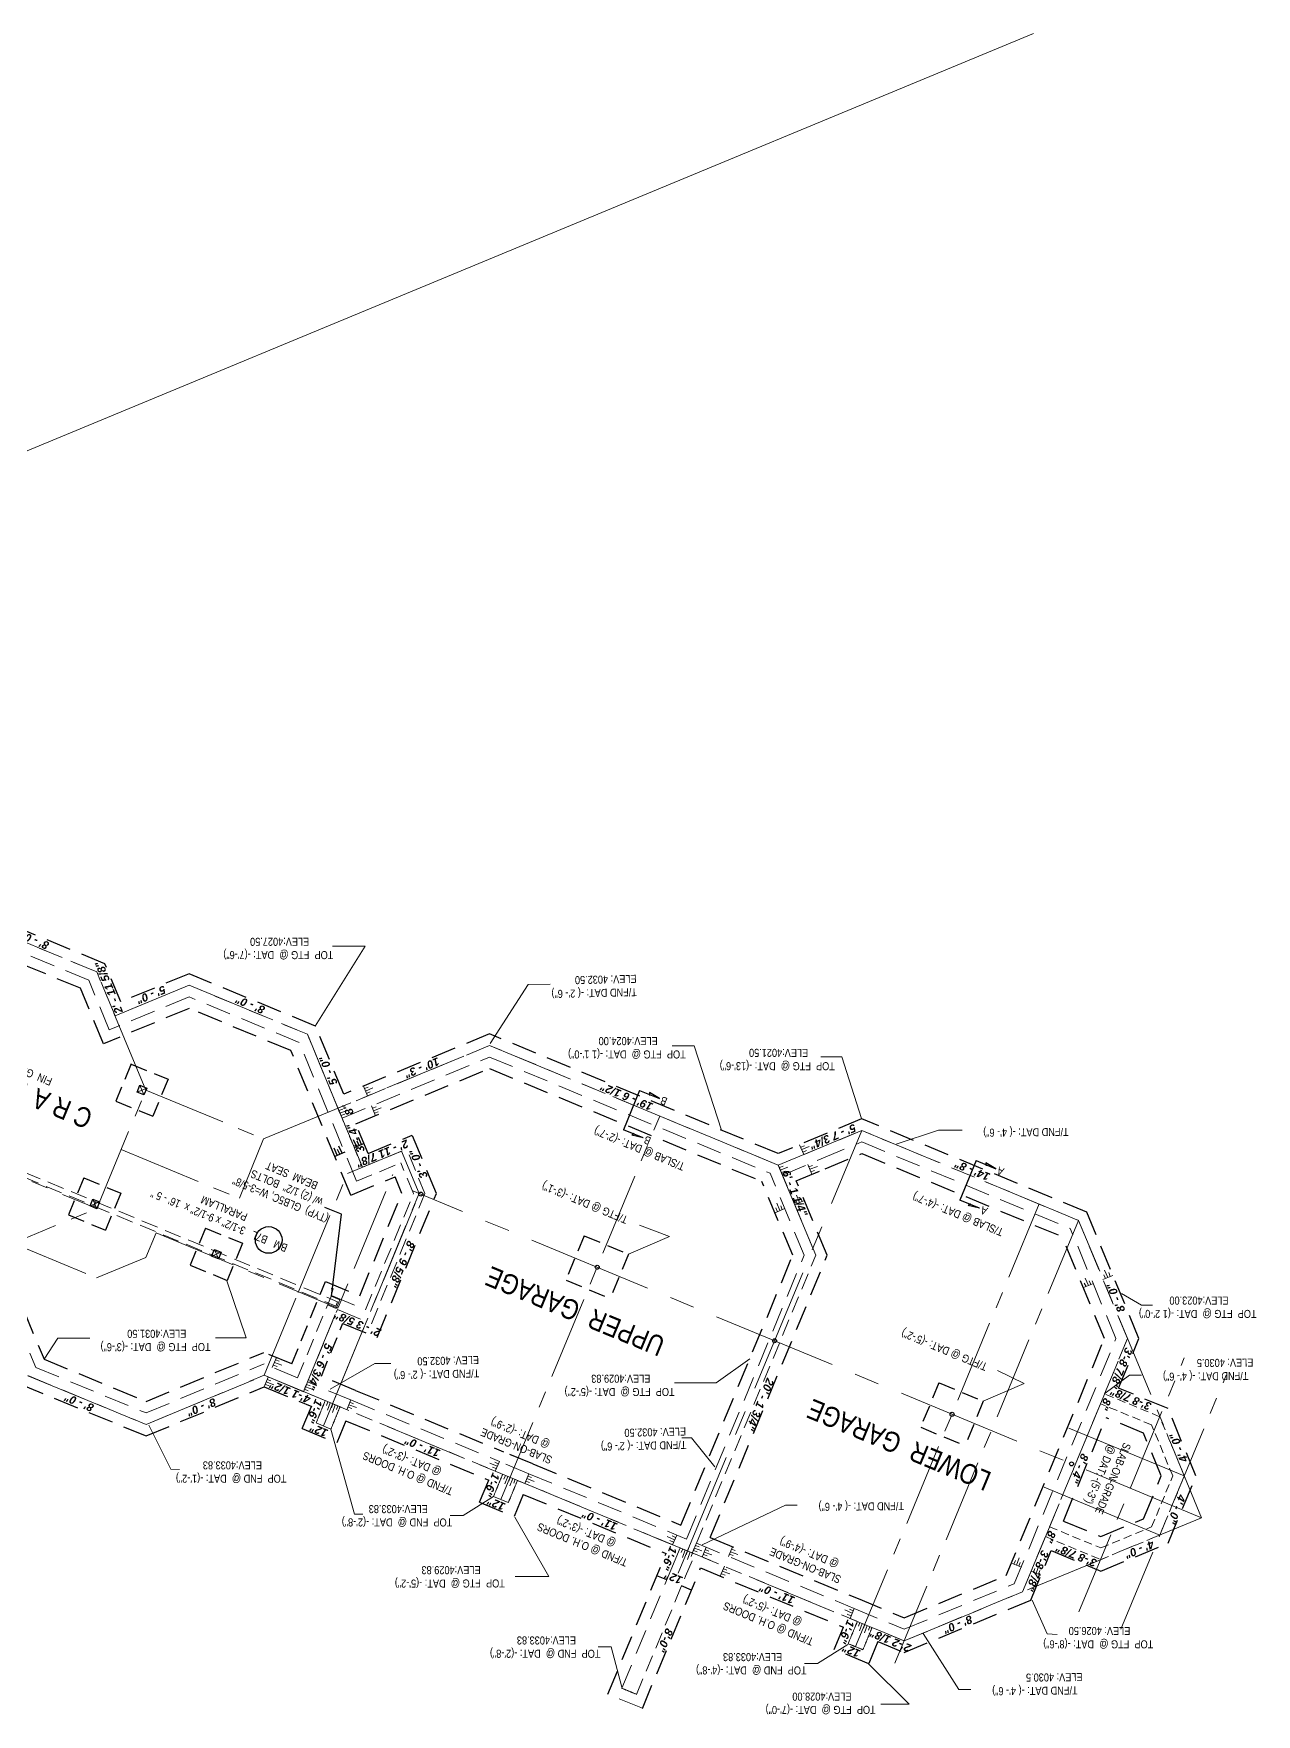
# Model space of a CAD drawing. Header units: inches. Extents: x 279 to 11006, y 233 to 7807.
# Drawn here: x 10089 to 11006, y 1713 to 2973 of the extents above; entities that cross this region are included whole.
import ezdxf

# ---------------------------------------------------------------- set-up
doc = ezdxf.new("R2010")
doc.units = ezdxf.units.IN
doc.header["$MEASUREMENT"] = 0
doc.linetypes.add('CENTER', pattern=[2, 1.25, -0.25, 0.25, -0.25])
doc.linetypes.add('HIDDEN', pattern=[0.375, 0.25, -0.125])
for name, color, linetype, lineweight in [('BEAMS TEXT', 3, 'Continuous', 20), ('FLOOR BEAMS', 3, 'HIDDEN', 20), ('FOOTING', 7, 'HIDDEN', 30), ('FOOTING TEXT', 7, 'Continuous', 9), ('FOUNDATION', 7, 'HIDDEN', 20), ('FOUNDATION TEXT', 7, 'Continuous', 9), ('GRID', 1, 'CENTER', 20), ('LAYOUT', 6, 'Continuous', 9), ('STEEL', 5, 'Continuous', 9), ('WALL FRAMING', 7, 'Continuous', 30)]:
    doc.layers.add(name, color=color, linetype=linetype, lineweight=lineweight)
doc.layers.add('FL FRAMING STEEL', color=7, linetype='Continuous')
doc.layers.add('LLTEXT', color=7, linetype='Continuous')
doc.styles.add('ARCHENT', font='technical.ttf', dxfattribs={"height": 6})
doc.styles.add('ARCHENTLTD', font='technical.ttf', dxfattribs={"height": 0.1875})
doc.dimstyles.new('ARCHENT', dxfattribs={"dimtxt": 6, "dimasz": 6, "dimexe": 9, "dimexo": 3, "dimgap": 1, "dimtad": 0, "dimtoh": 1, "dimdec": 3, "dimzin": 0, "dimdsep": 46, "dimlunit": 4, "dimtxsty": 'ARCHENTLTD', "dimcen": 6, "dimaunit": 1, "dimadec": 0, "dimazin": 0, "dimtfac": 1, "dimtdec": 3, "dimtofl": 0, "dimtmove": 0, "dimatfit": 3, "dimfxl": 1, "dimfrac": 2, "dimtolj": 1, "dimtzin": 0, "dimarcsym": 0})
doc.dimstyles.new('ARCHENTLTD', dxfattribs={"dimscale": 0.05, "dimtxt": 0.1875, "dimasz": 3, "dimexe": 9, "dimexo": 1, "dimgap": 2.5, "dimtad": 0, "dimdec": 1, "dimzin": 1, "dimdsep": 46, "dimlunit": 4, "dimtxsty": 'ARCHENTLTD', "dimblk": 'ARCHTICK', "dimcen": 6, "dimclrd": 256, "dimclre": 256, "dimclrt": 256, "dimaunit": 1, "dimadec": 0, "dimazin": 0, "dimtfac": 1, "dimtdec": 1, "dimtofl": 0, "dimtmove": 1, "dimatfit": 3, "dimldrblk": 'ARCHTICK', "dimfxl": 1, "dimfrac": 2, "dimtolj": 1, "dimtzin": 0, "dimlwd": 9, "dimlwe": 9, "dimarcsym": 0})

# ---------------------------------------------------------------- blocks, each defined once
blk = doc.blocks.new('_ArchTick')
at = {"color": 0, "linetype": 'ByBlock', "const_width": 0.15}
blk.add_lwpolyline([(-0.5, -0.5), (0.5, 0.5)], dxfattribs=at)

msp = doc.modelspace()

# ---------------------------------------------------------------- linework, layer by layer
at = {"layer": 'BEAMS TEXT', "linetype": 'Continuous', "lineweight": 30, "ltscale": 75}
msp.add_circle((10265.6, 2068.6), 10, dxfattribs=at)
at = {"layer": 'FLOOR BEAMS', "ltscale": 50}
for p, q in [((9926.8, 2183.7), (10135.9, 2097.3)), ((9925.4, 2180.4), (10134.5, 2094)), ((10134.5, 2094), (10316, 2019)), ((10135.9, 2097.3), (10317.3, 2022.3)), ((10316, 2019), (10317.3, 2022.3))]:
    msp.add_line(p, q, dxfattribs=at)
at = {"layer": 'FLOOR BEAMS', "ltscale": 75}
msp.add_line((10134.5, 2094), (10135.9, 2097.3), dxfattribs=at)
at = {"layer": 'FOOTING', "ltscale": 75}
for p, q in [((10142.8, 2275.8), (10048, 2315)), ((10124.4, 2257.4), (10048, 2289)), ((10154.7, 2247.1), (10142.8, 2275.8)), ((10141.7, 2215.8), (10124.4, 2257.4)), ((10205.9, 2268.3), (10154.7, 2247.1)), ((10300.7, 2229), (10205.9, 2268.3)), ((10205.9, 2242.3), (10141.7, 2215.8)), ((10282.3, 2210.6), (10205.9, 2242.3)), ((10321.9, 2177.9), (10300.7, 2229)), ((10431.2, 2223.1), (10321.9, 2177.9)), ((10647.8, 2133.4), (10431.2, 2223.1)), ((10327.2, 2102.2), (10282.3, 2210.6)), ((10331, 2155.7), (10431.2, 2197.2)), ((10431.2, 2197.2), (10635.5, 2112.5)), ((10340.2, 2133.5), (10331, 2155.7)), ((10710.3, 2159.4), (10647.8, 2133.4)), ((10879.1, 2089.5), (10710.4, 2159.4)), ((10331.6, 2138.5), (10329.3, 2143.8)), ((10335.3, 2140.2), (10333, 2145.4)), ((10340.2, 2133.5), (10373.3, 2147.3)), ((10391.5, 2103.5), (10373.3, 2147.3)), ((10317, 2132.1), (10314.7, 2137.4)), ((10322.6, 2134.5), (10315.2, 2131.3)), ((10318.9, 2133), (10317.3, 2136.4)), ((10320.7, 2133.8), (10318.3, 2139)), ((10337.2, 2140.9), (10329.8, 2137.7)), ((10333.5, 2139.4), (10332, 2142.8)), ((10683, 2122), (10710.4, 2133.4)), ((10710.4, 2133.4), (10860.7, 2071.1)), ((10661.3, 2113), (10683, 2122)), ((10327.2, 2102.2), (10360.4, 2115.9)), ((10365.5, 2103.5), (10360.4, 2115.9)), ((10658.6, 2057.1), (10635.5, 2112.5)), ((10684.5, 2057.1), (10661.3, 2113)), ((10333.9, 2026.8), (10365.5, 2103.5)), ((10346.9, 1995.4), (10391.5, 2103.5)), ((10918.3, 1994.6), (10879.1, 2089.5)), ((10060.3, 2067.7), (10097.1, 1979.1)), ((10892.4, 1994.6), (10860.7, 2071.1)), ((10574.7, 1854.7), (10658.6, 2057.1)), ((10596.8, 1845.5), (10684.5, 2057.1)), ((10308.2, 2037.4), (10333.9, 2026.8)), ((10321.2, 2006), (10346.9, 1995.4)), ((10818.7, 1816.9), (10892.4, 1994.6)), ((10902.9, 1957.5), (10918.3, 1994.6)), ((10097.1, 1979.1), (10173.6, 1947.5)), ((10173.6, 1947.5), (10262, 1984.3)), ((10283, 1975.6), (10262.1, 1984.3)), ((10078.8, 1960.7), (10173.6, 1921.6)), ((10173.6, 1921.6), (10262.3, 1958.4)), ((10262.3, 1958.4), (10298, 1943.6)), ((10330.8, 1955.8), (10305.3, 1966.3)), ((10330.8, 1955.8), (10441.6, 1909.8)), ((10940.1, 1942.1), (10902.9, 1957.5)), ((10290.7, 1927.1), (10297.6, 1943.7)), ((10961, 1891.6), (10940.1, 1942.1)), ((10323.5, 1933), (10316.7, 1916.4)), ((10323.9, 1932.8), (10430.6, 1888.5)), ((10861.6, 1857.8), (10893.7, 1935.3)), ((10921.7, 1923.7), (10893.7, 1935.3)), ((10290.7, 1927.1), (10316.6, 1916.3)), ((10935, 1891.6), (10921.7, 1923.7)), ((10463.8, 1900.7), (10441.6, 1909.8)), ((10463.8, 1900.7), (10574.7, 1854.7)), ((10921.7, 1859.5), (10935, 1891.6)), ((10940.1, 1841.2), (10961, 1891.6)), ((10423.7, 1871.9), (10430.6, 1888.5)), ((10423.7, 1871.9), (10449.6, 1861.2)), ((10456.5, 1877.8), (10449.6, 1861.2)), ((10456.5, 1877.8), (10563.6, 1833.4)), ((10861.6, 1857.8), (10889.6, 1846.2)), ((10889.6, 1846.2), (10921.7, 1859.5)), ((10596.8, 1845.5), (10707.7, 1799.6)), ((10889.6, 1820.3), (10940.1, 1841.2)), ((10520, 1728), (10563.6, 1833.4)), ((10837.1, 1798.5), (10852.4, 1835.6)), ((10852.4, 1835.6), (10889.6, 1820.3)), ((10545.9, 1717.3), (10589.5, 1822.6)), ((10564.1, 1813.6), (10556.8, 1816.7)), ((10589.5, 1822.6), (10696.6, 1778.2)), ((10742.2, 1785.3), (10818.7, 1816.9)), ((10582.7, 1806), (10575.2, 1809.1)), ((10707.7, 1799.6), (10742.2, 1785.3)), ((10742.2, 1759.3), (10837.1, 1798.5)), ((10689.8, 1761.5), (10696.6, 1778.2)), ((10722.5, 1767.5), (10715.7, 1750.9)), ((10722.5, 1767.5), (10742.2, 1759.3)), ((10715.7, 1750.8), (10689.8, 1761.5))]:
    msp.add_line(p, q, dxfattribs=at)
at = {"layer": 'FOOTING', "ltscale": 50}
for p, q in [((10162.4, 2200.6), (10150.9, 2172.8)), ((10162.5, 2200.5), (10190.1, 2189.1)), ((10190.1, 2189.1), (10178.6, 2161.4)), ((10151, 2172.8), (10178.6, 2161.4)), ((10127, 2115.2), (10115.5, 2087.5)), ((10127, 2115.2), (10154.7, 2103.7)), ((10154.7, 2103.7), (10143.3, 2076)), ((10115.5, 2087.5), (10143.3, 2076)), ((10218.2, 2077.5), (10206.7, 2049.8)), ((10218.2, 2077.5), (10245.9, 2066.1)), ((10502.2, 2071.7), (10488.4, 2038.4)), ((10502.3, 2071.6), (10535.6, 2057.9)), ((10245.9, 2066.1), (10234.4, 2038.3)), ((10535.5, 2057.9), (10521.7, 2024.6)), ((10206.7, 2049.8), (10234.4, 2038.3)), ((10282.9, 1975.6), (10308.1, 2037.4)), ((10488.6, 2038.4), (10521.8, 2024.6)), ((10305.1, 1966.5), (10321.3, 2006.1)), ((10768.3, 1961.4), (10754.5, 1928.2)), ((10768.4, 1961.4), (10801.6, 1947.6)), ((10801.5, 1947.6), (10787.8, 1914.4)), ((10754.6, 1928.1), (10787.9, 1914.3))]:
    msp.add_line(p, q, dxfattribs=at)
at = {"layer": 'FOOTING', "lineweight": 9, "ltscale": 75}
for p, q in [((10336.6, 2184), (10339.7, 2176.6)), ((10337.4, 2182.2), (10340.2, 2183.3)), ((10338.2, 2180.3), (10343.7, 2182.6)), ((10338.9, 2178.5), (10341.7, 2179.6)), ((10342.8, 2169.2), (10345.8, 2161.8)), ((10343.5, 2167.4), (10346.3, 2168.5)), ((10318.3, 2165.6), (10321.1, 2166.7)), ((10319.1, 2163.7), (10324.6, 2166)), ((10319.8, 2161.9), (10322.6, 2163)), ((10344.3, 2165.5), (10349.9, 2167.8)), ((10345, 2163.7), (10347.8, 2164.8)), ((10663.8, 2140), (10666.9, 2132.7)), ((10664.6, 2138.2), (10667.4, 2139.3)), ((10665.4, 2136.4), (10670.9, 2138.6)), ((10666.1, 2134.5), (10668.9, 2135.6)), ((10648.6, 2122.9), (10651.4, 2124)), ((10649.3, 2121), (10654.9, 2123.3)), ((10650.1, 2119.2), (10652.9, 2120.3)), ((10670, 2125.3), (10673, 2117.9)), ((10670.7, 2123.4), (10673.5, 2124.5)), ((10671.5, 2121.6), (10677.1, 2123.8)), ((10672.2, 2119.7), (10675, 2120.8)), ((10647.1, 2089.8), (10646, 2092.6)), ((10649, 2090.6), (10646.7, 2096.1)), ((10650.8, 2091.3), (10649.7, 2094.1)), ((10660.1, 2095.2), (10667.5, 2098.2)), ((10661.9, 2095.9), (10660.8, 2098.7)), ((10663.8, 2096.7), (10661.5, 2102.2)), ((10665.6, 2097.4), (10664.5, 2100.2)), ((10645.3, 2089), (10652.7, 2092.1)), ((10893.2, 2039.7), (10891.9, 2042.4)), ((10895, 2040.5), (10892.5, 2046)), ((10896.8, 2041.3), (10895.6, 2044.1)), ((10884.1, 2036), (10876.7, 2032.9)), ((10878.6, 2033.6), (10877.3, 2036.3)), ((10880.4, 2034.5), (10877.9, 2039.9)), ((10882.2, 2035.3), (10880.9, 2038)), ((10898.7, 2042), (10891.3, 2039)), ((10268.3, 1973), (10271.4, 1980.4)), ((10269.2, 1974.8), (10272, 1973.8)), ((10269.9, 1976.7), (10275.5, 1974.6)), ((10270.6, 1978.6), (10273.4, 1977.6)), ((10262.3, 1958.4), (10265.3, 1965.8)), ((10263.1, 1960.2), (10265.9, 1959.2)), ((10263.8, 1962.1), (10269.4, 1960)), ((10264.5, 1964), (10267.3, 1962.9)), ((10292.5, 1956.6), (10295.3, 1955.5)), ((10293.2, 1958.5), (10298.8, 1956.4)), ((10293.9, 1960.3), (10296.7, 1959.3)), ((10310, 1947.2), (10308.9, 1944.4)), ((10311.8, 1946.5), (10309.8, 1940.9)), ((10313.7, 1945.6), (10312.6, 1942.8)), ((10315.5, 1945), (10313.5, 1939.3)), ((10317.4, 1944.3), (10316.4, 1941.4)), ((10325.1, 1943.1), (10328, 1942.1)), ((10325.8, 1945), (10331.5, 1942.9)), ((10326.5, 1946.9), (10329.3, 1945.8)), ((10437, 1898.9), (10431.5, 1901.3)), ((10436.2, 1897.1), (10433.5, 1898.3)), ((10437.8, 1900.8), (10435.1, 1902)), ((10443.1, 1892), (10442, 1889.2)), ((10444.9, 1891.3), (10442.8, 1885.7)), ((10459.9, 1891.4), (10462.7, 1890.4)), ((10446.8, 1890.5), (10445.7, 1887.7)), ((10448.6, 1889.8), (10446.5, 1884.2)), ((10450.5, 1889.1), (10449.5, 1886.3)), ((10458.5, 1887.7), (10461.3, 1886.7)), ((10459.2, 1889.6), (10464.8, 1887.5)), ((10570, 1843.7), (10564.5, 1846.1)), ((10569.2, 1841.9), (10566.5, 1843.1)), ((10570.8, 1845.5), (10568.1, 1846.7)), ((10576.1, 1836.9), (10575, 1834.1)), ((10578, 1836.2), (10575.9, 1830.5)), ((10579.8, 1835.3), (10578.7, 1832.5)), ((10581.7, 1834.6), (10579.6, 1829)), ((10583.5, 1833.9), (10582.5, 1831.1)), ((10584.2, 1835.7), (10587, 1834.6)), ((10584.9, 1837.5), (10590.5, 1835.5)), ((10585.6, 1839.4), (10588.4, 1838.4)), ((10591.6, 1832.6), (10594.4, 1831.6)), ((10592.3, 1834.5), (10597.9, 1832.4)), ((10593, 1836.4), (10595.8, 1835.3)), ((10610.4, 1831.1), (10613.4, 1838.5)), ((10611.2, 1833), (10614, 1831.9)), ((10611.9, 1834.8), (10617.5, 1832.7)), ((10612.6, 1836.7), (10615.4, 1835.7)), ((10824.5, 1825.4), (10825.6, 1828.2)), ((10826.4, 1824.7), (10828.5, 1830.3)), ((10604.3, 1816.5), (10607.4, 1823.9)), ((10605.1, 1818.3), (10607.9, 1817.3)), ((10605.8, 1820.2), (10611.4, 1818.1)), ((10606.5, 1822.1), (10609.3, 1821)), ((10830.1, 1823.2), (10822.7, 1826.2)), ((10828.3, 1824), (10829.3, 1826.8)), ((10844.7, 1817.1), (10837.4, 1820.2)), ((10839.2, 1819.3), (10840.2, 1822.1)), ((10841.1, 1818.6), (10843.1, 1824.2)), ((10842.9, 1817.9), (10844, 1820.7)), ((10703.1, 1788.6), (10697.6, 1791.1)), ((10703.9, 1790.5), (10701.1, 1791.7)), ((10702.3, 1786.8), (10699.5, 1788)), ((10709, 1781.7), (10707.9, 1778.9)), ((10710.8, 1781), (10708.7, 1775.4)), ((10712.7, 1780.2), (10711.6, 1777.4)), ((10714.5, 1779.5), (10712.4, 1773.9)), ((10716.4, 1778.8), (10715.4, 1776))]:
    msp.add_line(p, q, dxfattribs=at)
at = {"layer": 'FOOTING TEXT', "linetype": 'Continuous', "lineweight": 30, "ltscale": 25}
for p, q in [((10543.8, 2180.8), (10531.6, 2151.2)), ((10543.8, 2180.8), (10558.6, 2174.6)), ((10558.6, 2174.7), (10551.1, 2179.1)), ((10551.1, 2179.1), (10551.3, 2176.9)), ((10546.4, 2145.1), (10531.6, 2151.2)), ((10537.9, 2147.2), (10539.6, 2148.6)), ((10546.4, 2145.1), (10537.9, 2147.2)), ((10796.2, 2128.1), (10784, 2098.5)), ((10796.2, 2128.1), (10811, 2122)), ((10811, 2122), (10803.5, 2126.5)), ((10803.5, 2126.5), (10803.7, 2124.3)), ((10798.8, 2092.4), (10784, 2098.5)), ((10790.3, 2094.5), (10792, 2096)), ((10798.8, 2092.4), (10790.3, 2094.5))]:
    msp.add_line(p, q, dxfattribs=at)
at = {"layer": 'FOUNDATION', "ltscale": 75}
for p, q in [((10136.7, 2269.6), (10048, 2306.4)), ((10130.6, 2263.5), (10048, 2297.7)), ((10150.4, 2236.7), (10136.7, 2269.6)), ((10146, 2226.2), (10130.6, 2263.5)), ((10205.9, 2259.6), (10150.4, 2236.7)), ((10294.6, 2222.9), (10205.9, 2259.6)), ((10205.9, 2251), (10146, 2226.2)), ((10288.5, 2216.8), (10205.9, 2251)), ((10317.5, 2167.4), (10294.6, 2222.9)), ((10331.5, 2112.6), (10288.5, 2216.8)), ((10431.2, 2214.5), (10317.5, 2167.4)), ((10647.8, 2124.7), (10431.2, 2214.5)), ((10320.6, 2160), (10431.2, 2205.8)), ((10431.2, 2205.8), (10641.6, 2118.6)), ((10710.4, 2150.7), (10647.8, 2124.7)), ((10873, 2083.3), (10710.4, 2150.7)), ((10679.9, 2129.4), (10710.4, 2142.1)), ((10710.4, 2142.1), (10866.8, 2077.2)), ((10667.2, 2057.1), (10641.6, 2118.6)), ((10650.9, 2117.3), (10679.9, 2129.4)), ((10675.9, 2057.1), (10650.9, 2117.3)), ((10909.7, 1994.6), (10873, 2083.3)), ((10901, 1994.6), (10866.8, 2077.2)), ((10054.2, 2061.6), (10091, 1973)), ((10579, 1844.3), (10667.2, 2057.1)), ((10312.7, 2026.9), (10338.3, 2016.3)), ((10317.1, 2016.4), (10342.6, 2005.8)), ((10824.8, 1810.8), (10901, 1994.6)), ((10892.5, 1953.2), (10909.7, 1994.6)), ((10084.9, 1966.9), (10173.6, 1930.2)), ((10091, 1973), (10173.6, 1938.9)), ((10173.6, 1938.9), (10262.1, 1975.6)), ((10173.6, 1930.2), (10262.3, 1967.1)), ((10287.3, 1965.2), (10262.1, 1975.6)), ((10327.7, 1948.4), (10294.7, 1962.1)), ((10327.7, 1948.4), (10438.6, 1902.5)), ((10851.2, 1853.5), (10889.4, 1945.8)), ((10460.7, 1893.3), (10438.6, 1902.5)), ((10460.7, 1893.3), (10579, 1844.3)), ((10586.4, 1841.2), (10704.6, 1792.2)), ((10830.9, 1804.7), (10848.1, 1846.1)), ((10567.2, 1821), (10574.1, 1837.7)), ((10530.4, 1732.4), (10567.2, 1821)), ((10742.2, 1776.6), (10824.8, 1810.8)), ((10742.2, 1767.9), (10830.9, 1804.7)), ((10704.6, 1792.2), (10742.2, 1776.6))]:
    msp.add_line(p, q, dxfattribs=at)
at = {"layer": 'FOUNDATION', "ltscale": 1.5}
for p, q in [((10320.6, 2160), (10317.5, 2167.4)), ((10650.9, 2117.3), (10647.8, 2124.7)), ((10294.7, 1962.1), (10291.7, 1954.9)), ((10301.2, 1931.4), (10308, 1948.1)), ((10319.1, 1943.5), (10312.3, 1926.8)), ((10434.2, 1876.2), (10441.1, 1892.9)), ((10452.2, 1888.3), (10445.3, 1871.6)), ((10586.4, 1841.2), (10583.3, 1833.9)), ((10700.2, 1765.9), (10707.1, 1782.5)), ((10718.1, 1778), (10711.3, 1761.3)), ((10711.3, 1761.3), (10700.2, 1765.8)), ((10541.6, 1727.8), (10530.5, 1732.4))]:
    msp.add_line(p, q, dxfattribs=at)
at = {"layer": 'FOUNDATION', "ltscale": 25}
for p, q in [((10335.9, 2123.1), (10320.6, 2160)), ((10927.8, 1929.9), (10889.4, 1945.8)), ((10933.9, 1936), (10892.5, 1953.2)), ((10943.6, 1891.6), (10927.8, 1929.9)), ((10952.3, 1891.6), (10933.9, 1936)), ((10927.8, 1853.4), (10943.6, 1891.6)), ((10933.9, 1847.3), (10952.3, 1891.6)), ((10851.2, 1853.5), (10889.6, 1837.6)), ((10889.6, 1837.6), (10927.8, 1853.4)), ((10848.1, 1846.1), (10889.6, 1828.9)), ((10889.6, 1828.9), (10933.9, 1847.3))]:
    msp.add_line(p, q, dxfattribs=at)
at = {"layer": 'FOUNDATION', "ltscale": 50}
for p, q in [((10335.9, 2123.1), (10369, 2136.8)), ((10382.8, 2103.5), (10369, 2136.8)), ((10331.5, 2112.6), (10364.7, 2126.4)), ((10374.2, 2103.5), (10364.7, 2126.4)), ((10338.3, 2016.3), (10374.2, 2103.5)), ((10342.6, 2005.8), (10382.8, 2103.5)), ((10586.4, 1841.2), (10675.9, 2057.1)), ((10287.3, 1965.2), (10312.7, 2026.9)), ((10294.7, 1962.1), (10317.1, 2016.4)), ((10262.3, 1967.1), (10742.2, 1767.9)), ((10301.2, 1931.4), (10312.3, 1926.8)), ((10434.2, 1876.2), (10445.3, 1871.6)), ((10578.3, 1816.5), (10585.2, 1833.1)), ((10541.5, 1727.8), (10578.3, 1816.5))]:
    msp.add_line(p, q, dxfattribs=at)
at = {"layer": 'FOUNDATION', "color": 7, "lineweight": 9, "ltscale": 75}
for p, q in [((10309.8, 2019.9), (10316.3, 2017.2)), ((10312.5, 2026.4), (10318.9, 2023.7)), ((10318.9, 2023.7), (10316.3, 2017.2))]:
    msp.add_line(p, q, dxfattribs=at)
at = {"layer": 'FOUNDATION', "lineweight": 20, "ltscale": 75}
for p, q in [((10324.2, 1941.2), (10327.3, 1948.6)), ((10435.5, 1895.1), (10438.6, 1902.5)), ((10457.7, 1885.9), (10460.7, 1893.3)), ((10568.5, 1839.9), (10571.6, 1847.3)), ((10590.7, 1830.7), (10593.8, 1838.1))]:
    msp.add_line(p, q, dxfattribs=at)
at = {"layer": 'FOUNDATION', "lineweight": 9, "ltscale": 75}
msp.add_line((10701.6, 1784.8), (10704.6, 1792.2), dxfattribs=at)
at = {"layer": 'FOUNDATION', "linetype": 'HIDDEN', "lineweight": 20, "ltscale": 75}
msp.add_line((10545.9, 1717.4), (10520, 1728), dxfattribs=at)
at = {"layer": 'GRID', "ltscale": 50}
for p, q in [((10048, 2306.4), (10136.7, 2269.6)), ((10173.4, 2181), (10136.7, 2269.6)), ((10150.5, 2236.7), (10205.9, 2259.6)), ((10205.9, 2259.6), (10294.6, 2222.9)), ((10335.9, 2123.1), (10294.6, 2222.9)), ((9833.9, 2217.6), (10136.7, 2092.2)), ((10261.8, 2144.4), (10431.2, 2214.5)), ((10431.2, 2214.5), (10647.8, 2124.7)), ((10136.7, 2092.2), (10173.4, 2181)), ((10173.4, 2181), (10261.8, 2144.4)), ((9885.9, 2144), (10136.5, 2040.2)), ((10243.8, 2099.9), (10261.8, 2144.4)), ((10647.8, 2124.7), (10710.4, 2150.7)), ((10710.4, 2150.7), (10873, 2083.3)), ((10155, 2136.4), (10243.7, 2099.7)), ((10324.6, 2118.4), (10365.6, 2135.4)), ((10378.5, 2103.5), (10365.3, 2135.3)), ((10048.1, 2055.5), (10136.7, 2092.2)), ((10965.3, 1860.3), (10873, 2083.3)), ((10173.5, 2055.5), (10181.1, 2073.9)), ((10181.1, 2073.9), (10317.5, 2017.4)), ((10136.5, 2040.2), (10173.5, 2055.5)), ((10084.9, 1966.8), (10173.6, 1930.2)), ((10173.6, 1930.2), (10262.3, 1967.1)), ((10262.3, 1967.1), (10291.7, 1954.8)), ((10262.3, 1967.1), (10742.2, 1767.9)), ((10742.2, 1767.9), (10965.3, 1860.3)), ((10546.4, 1849.1), (10557.4, 1844.5)), ((10557.4, 1844.5), (10568.5, 1839.9))]:
    msp.add_line(p, q, dxfattribs=at)
at = {"layer": 'GRID', "ltscale": 75}
for p, q in [((10312.9, 2178.5), (10294.6, 2222.9)), ((10572.7, 1818.8), (10710.4, 2150.7)), ((10673.7, 2062.4), (10647.8, 2124.7)), ((10965.3, 1860.3), (10373.8, 2105.4)), ((10952.3, 1891.6), (10857.3, 1931)), ((10933.9, 1847.3), (10838.9, 1886.7))]:
    msp.add_line(p, q, dxfattribs=at)
at = {"layer": 'GRID', "linetype": 'CENTER', "lineweight": 20, "ltscale": 50}
for p, q in [((10439.7, 1873.9), (10558.9, 2161.5)), ((10287.6, 2029.3), (10324.6, 2118.4)), ((10705.8, 1763.6), (10843.4, 2095.6)), ((10735.3, 1751.3), (10872.9, 2083.3)), ((10830.9, 1804.6), (10909.7, 1994.7)), ((10873.3, 1789.8), (10952.3, 1980.3)), ((10904.7, 1776.8), (10983.7, 1967.3)), ((10579.6, 1835.3), (10581.7, 1840.4))]:
    msp.add_line(p, q, dxfattribs=at)
at = {"layer": 'GRID', "linetype": 'CENTER', "lineweight": 9, "ltscale": 50}
for p, q in [((10291.7, 1954.8), (10358.7, 2117.6)), ((10306.7, 1929.1), (10378.5, 2103.5)), ((10313.5, 1945.7), (10378.5, 2103.5)), ((10262.3, 1967.1), (10287.7, 2029.3))]:
    msp.add_line(p, q, dxfattribs=at)
at = {"layer": 'LAYOUT', "color": 6, "ltscale": 150}
msp.add_line((9487.1, 2413), (10839.2, 2973.4), dxfattribs=at)
at = {"layer": 'STEEL', "lineweight": 30, "ltscale": 75}
for centre in [(10379.7, 2103), (10512, 2048.2), (10645, 1993), (10778.1, 1937.9), (10867.7, 1900.7)]:
    msp.add_circle(centre, 1.5, dxfattribs=at)
at = {"layer": 'WALL FRAMING', "color": 6, "lineweight": 9, "ltscale": 75}
for p, q in [((10166.9, 2179.5), (10174.1, 2182.4)), ((10172, 2177.4), (10169, 2184.6)), ((10131.6, 2094.1), (10138.8, 2097.1)), ((10136.7, 2092), (10133.7, 2099.2)), ((10222.8, 2056.5), (10230, 2059.4)), ((10227.9, 2054.4), (10224.9, 2061.5)), ((10317.5, 2017.4), (10320.1, 2023.8))]:
    msp.add_line(p, q, dxfattribs=at)
at = {"layer": 'WALL FRAMING', "color": 6, "ltscale": 75}
for points in [[(10172, 2177.4), (10166.9, 2179.5), (10169, 2184.6), (10174.1, 2182.4)], [(10136.7, 2092), (10131.6, 2094.1), (10133.7, 2099.2), (10138.8, 2097.1)], [(10227.9, 2054.4), (10222.8, 2056.5), (10224.9, 2061.5), (10230, 2059.4)]]:
    msp.add_lwpolyline(points, close=True, dxfattribs=at)

# ---------------------------------------------------------------- texts
at = {"layer": 'BEAMS TEXT', "linetype": 'Continuous', "lineweight": 9, "insert": (10234.1, 2096.9), "char_height": 6, "attachment_point": 5, "rotation": 157.6375, "style": 'ARCHENTLTD'}
msp.add_mtext('BM   B7L   3-1/2" x 9-1/2" x  16\' - 5 "\\PPARALLAM \\P\\P  ', dxfattribs=at)
at = {"layer": 'FOOTING TEXT', "ltscale": 50, "char_height": 6, "attachment_point": 5, "style": 'ARCHENT'}
for s, insert, rotation in [(' TOP  FTG @  DAT: -(7\'-6") \\PELEV:4027.50', (10273.8, 2287.3), 180), (' TOP  FTG @  DAT: -(1 1\'-0") \\PELEV:4024.00', (10535.2, 2212.8), 180), (' TOP  FTG @  DAT: -(13\'-6") \\PELEV:4021.50', (10648, 2204), 180), (' TOP  FTG @  DAT: -(1 2\'-0") \\PELEV:4023.00', (10963.3, 2018.2), 180), (' TOP  FTG @  DAT: -(3\'-6") \\PELEV:4031.50', (10181.7, 1993.3), 180.0928), (' TOP  FTG @  DAT: -(5\'-2") \\PELEV:4029.83', (10529.7, 1959.6), 180.0928), (' TOP  FTG @  DAT: -(5\'-2") \\PELEV:4029.83', (10402.4, 1816), 180.0928), (' TOP  FTG @  DAT: -(8\'-6") \\PELEV: 4026.50', (10888.7, 1770.4), 180), (' TOP  FTG @  DAT: -(7\'-0") \\PELEV:4028.00', (10680.5, 1721.2), 180.0928)]:
    msp.add_mtext(s, dxfattribs=dict(at, insert=insert, rotation=rotation))
at = {"layer": 'FOUNDATION TEXT', "color": 1, "lineweight": 20, "ltscale": 75, "char_height": 6, "width": 48.625, "attachment_point": 1, "style": 'ARCHENTLTD'}
for s, insert, rotation in [('{\\fArial|b1|i1|c0|p34;8\' - 0"}', (10099.2, 2286.1), 157.2856), ('{\\fArial|b1|i1|c0|p34;2\' - 11 5/8"}', (10150.8, 2237.7), 112.2856), ('{\\fArial|b1|i1|c0|p34;5\' - 0"}', (10189.2, 2254), 202.2856), ('{\\fArial|b1|i1|c0|p34;8\' - 0"}', (10261.1, 2237.8), 157.2856), ('{\\fArial|b1|i1|c0|p34;5\' - 0"}', (10311.9, 2183.9), 112.2856), ('{\\fArial|b1|i1|c0|p34;10\' - 3"}', (10394.5, 2200.2), 202.4668), ('{\\fArial|b1|i1|c0|p34;19\' - 6 1/2"}', (10552, 2165.3), 157.4668), ('{\\fArial|b1|i1|c0|p34;8"}', (10324, 2161.4), 112.2856), ('{\\fArial|b1|i1|c0|p34;3\' - 4"}', (10332.4, 2133.4), 112.2856), ('{\\fArial|b1|i1|c0|p34;2\' - 11 7/8"}', (10371.2, 2138.5), 202.2856), ('{\\fArial|b1|i1|c0|p34;5\' - 7 3/4"}', (10706.9, 2150.3), 202.4668), ('{\\fArial|b1|i1|c0|p34;3\' - 0"}', (10379.5, 2114), 112.2856), ('{\\fArial|b1|i1|c0|p34;6\' - 1 1/4"}', (10656, 2121.8), 292.4668), ('{\\fArial|b1|i1|c0|p34;14\' - 8"}', (10804.8, 2112.7), 157.4668), ('{\\fArial|b1|i1|c0|p34;8\' - 9 5/8"}', (10375.5, 2066.3), 247.2856), ('{\\fArial|b1|i1|c0|p34;8\' - 0"}', (10902.6, 2013.6), 112.6508), ('{\\fArial|b1|i1|c0|p34;2\' - 3 5/8"}', (10348, 1995.8), 157.2856), ('{\\fArial|b1|i1|c0|p34;5\' - 6 3/4"}', (10313.7, 1989.4), 247.2856), ('{\\fArial|b1|i1|c0|p34;3\'-8 7/8"}', (10913.8, 1986.2), 247.6508), ('{\\fArial|b1|i1|c0|p34;4\'-1 1/2"}', (10295.3, 1945.7), 157.6508), ('{\\fArial|b1|i1|c0|p34;20\' - 1 3/4"}', (10644.9, 1963.2), 247.4668), ('{\\fArial|b1|i1|c0|p34;3\'-8 7/8"}', (10925.9, 1940.5), 157.6508), ('{\\fArial|b1|i1|c0|p34;8\' - 0"}', (10132.8, 1939.4), 157.2856), ('{\\fArial|b1|i1|c0|p34;8\' - 0"}', (10226.9, 1944.7), 202.2856), ('{\\fArial|b1|i1|c0|p34;8"}', (10897.7, 1948.3), 247.6508), ('{\\fArial|b1|i1|c0|p34;11\' - 0"}', (10392.4, 1905.4), 157.6508), ('{\\fArial|b1|i1|c0|p34;4\' - 0"}', (10949.6, 1901.1), 112.2984), ('{\\fArial|b1|i1|c0|p34;8\' - 4"}', (10880.8, 1906.7), 247.6508), ('{\\fArial|b1|i1|c0|p34;4\' - 0"}', (10953.6, 1876.1), 248.2304), ('{\\fArial|b1|i1|c0|p34;11\' - 0"}', (10525.3, 1850.3), 157.6508), ('{\\fArial|b1|i1|c0|p34;8"}', (10856.3, 1848.8), 247.6508), ('{\\fArial|b1|i1|c0|p34;4\' - 0"}', (10930.4, 1838), 202.2984), ('{\\fArial|b1|i1|c0|p34;3\'-8 7/8"}', (10851, 1834.2), 247.6508), ('{\\fArial|b1|i1|c0|p34;3\'-8 7/8"}', (10885, 1823), 157.6508), ('{\\fArial|b1|i1|c0|p34;11\' - 0"}', (10658.3, 1795.1), 157.6508), ('{\\fArial|b1|i1|c0|p34;8\' - 0"}', (10794.2, 1781.8), 202.6508), ('{\\fArial|b1|i1|c0|p34;2\'-2 1/8"}', (10745.6, 1759.2), 157.6508)]:
    msp.add_mtext(s, dxfattribs=dict(at, insert=insert, rotation=rotation))
at = {"layer": 'FOUNDATION TEXT', "char_height": 6, "attachment_point": 1, "style": 'ARCHENT'}
for s, insert, rotation in [('T/FND DAT: -( 2\'- 6")\\PELEV: 4032.50', (10541.8, 2251.5, 7348.9), 181.3015), ('  T/FND DAT: -( 4\'- 6")', (10869.4, 2146.7, 7348.9), 180.5823), ('T/FND DAT: -( 2\'- 6")\\PELEV: 4032.50', (10423.6, 1965.6, 7348.9), 181.3015), ('  T/FND DAT: -( 4\'- 6")\\PELEV: 4030.5', (11004.2, 1963.7, 7348.9), 180.5823), ('T/FND DAT: -( 2\'- 6")\\PELEV: 4032.50', (10578.9, 1912, 7348.9), 181.3015), ('  T/FND DAT: -( 4\'- 6")', (10745.9, 1866.1, 7348.9), 180.5823), ('  T/FND DAT: -( 4\'- 6")\\PELEV: 4030.5', (10876.1, 1727.8, 7348.9), 180.5823)]:
    msp.add_mtext(s, dxfattribs=dict(at, insert=insert, rotation=rotation))
at = {"layer": 'FOUNDATION TEXT', "ltscale": 50, "attachment_point": 5, "style": 'ARCHENT'}
for s, insert, char_height, rotation in [('C R A W L S P A C E', (10056.5, 2189.7), 15, 157.5), ('FIN  GRADE @ DAT: -(3\'-6")', (10062.3, 2204.6), 6, 157.5), ('B', (10561.9, 2172.9), 6, 157.5194), ('T/SLAB @ DAT: -(2\'-7")', (10543.9, 2137.9), 6, 157.5), ('B', (10549.6, 2143.3), 6, 157.5194), ('A', (10814.3, 2120.2), 6, 157.5194), ('T/FTG @ DAT: -(3\'-1")', (10503, 2097.3), 6, 157.5), ('T/SLAB @ DAT: -(4\'-7")', (10782.9, 2088.7), 6, 157.5), ('A', (10802, 2090.6), 6, 157.5194), ('UPPER  GARAGE', (10495.4, 2015.2), 15, 157.5), ('T/FTG @ DAT: -(5\'-2")', (10772.6, 1987), 6, 157.5), ('LOWER  GARAGE', (10738.3, 1915), 15, 157.5), ('SLAB-ON-GRADE\\P @ DAT: -(2\'-9")', (10453.6, 1919.5), 6, 157.5), ('SLAB-ON-GRADE\\P @ DAT: -(5\'-3")', (10893.4, 1892), 6, 247.5), ('T/FND @ O.H. DOORS\\P @ DAT: -(3\'-2")', (10372.2, 1898.9), 6, 157.5), (' TOP  FND @  DAT: -(1\'-2") \\PELEV:4033.83', (10238.4, 1894.6, -3866.5), 6, 180), (' TOP  FND @  DAT: -(2\'-8") \\PELEV:4033.83', (10362.8, 1861.8), 6, 180), ('T/FND @ O.H. DOORS\\P @ DAT: -(3\'-2")', (10503.1, 1845.5), 6, 157.5), ('SLAB-ON-GRADE\\P @ DAT: -(4\'-9")', (10670.3, 1829.9), 6, 157.5), ('T/FND @ O.H. DOORS\\P @ DAT: -(5\'-2")', (10642.6, 1786.2), 6, 157.5), (' TOP  FND @  DAT: -(2\'-8") \\PELEV:4033.83', (10473.9, 1763.3), 6, 180), (' TOP  FND @  DAT: -(4\'-8") \\PELEV:4033.83', (10628.5, 1750.8), 6, 180)]:
    msp.add_mtext(s, dxfattribs=dict(at, insert=insert, char_height=char_height, rotation=rotation))
at = {"layer": 'FOUNDATION TEXT', "color": 1, "lineweight": 20, "ltscale": 75, "char_height": 6, "attachment_point": 1, "style": 'ARCHENTLTD'}
for s, insert, rotation in [('{\\fArial|b1|i1|c0|p34;1\'-6"}', (10306.2, 1947.4), 247.2856), ('{\\fArial|b1|i1|c0|p34;12"}', (10308.2, 1920.5), 157.2856), ('{\\fArial|b1|i1|c0|p34;1\'-6"}', (10439.2, 1892.2), 247.2856), ('{\\fArial|b1|i1|c0|p34;12"}', (10441.2, 1865.3), 157.2856), ('{\\fArial|b1|i1|c0|p34;1\'-6"}', (10572.2, 1837), 247.2856), ('{\\fArial|b1|i1|c0|p34;12"}', (10574.2, 1810.1), 157.2856), ('{\\fArial|b1|i1|c0|p34;8\'-0"}', (10569.2, 1775.6), 247.2856), ('{\\fArial|b1|i1|c0|p34;1\'-6"}', (10705.2, 1781.9), 247.2856), ('{\\fArial|b1|i1|c0|p34;12"}', (10707.5, 1755.1), 157.2856)]:
    msp.add_mtext(s, dxfattribs=dict(at, insert=insert, rotation=rotation))
at = {"layer": 'LLTEXT', "color": 7, "lineweight": 9, "ltscale": 1.5, "insert": (10279.1, 2107.7, 44588.7), "char_height": 6, "attachment_point": 5, "rotation": 157.4545, "style": 'ARCHENT'}
msp.add_mtext(' (TYP)  GLB5C, W=3-5/8"\\Pw/ (2) 1/2"  BOLTS\\PBEAM  SEAT', dxfattribs=at)

# ---------------------------------------------------------------- leaders
at = {"layer": 'FL FRAMING STEEL', "color": 7, "lineweight": 9, "ltscale": 50}
msp.add_leader([(10312.7, 2026.4), (10320.1, 2087.9), (10307.8, 2092.9)], dimstyle='ARCHENT', override={"dimgap": 1, "dimtad": 0}, dxfattribs=at)
at = {"layer": 'FOOTING TEXT', "ltscale": 10}
for points in [[(10300.5, 2229), (10337.9, 2288.9), (10313.4, 2289)], [(10605.1, 2151), (10584.6, 2214.1), (10568.1, 2214.1)], [(10710.3, 2159.6), (10695.4, 2206), (10679.6, 2206)], [(10535.4, 2058), (10566.2, 2071.3), (10543.8, 2079.7)], [(10905.2, 2028.4), (10920.2, 2019.7), (10928.4, 2019.7)], [(10626.5, 1979.4), (10601.2, 1961.5), (10570, 1961.5)], [(10801.5, 1947.6), (10832.3, 1960.9), (10812.2, 1970.8)], [(10450.3, 1860.6), (10475.8, 1816.2), (10450.5, 1816.2)], [(10838.1, 1798.5), (10849.4, 1773.1), (10857, 1772.7)], [(10715.5, 1750.6), (10745.9, 1720.5), (10724.8, 1720.5)]]:
    msp.add_leader(points, dimstyle='ARCHENTLTD', override={"dimgap": 1, "dimtad": 0}, dxfattribs=at)
at = {"layer": 'FOOTING TEXT', "ltscale": 75}
for points in [[(10234.3, 2037.9), (10248.8, 1995.2), (10225.8, 1995.2)], [(10097.1, 1979.1), (10107.5, 1994.9), (10131.4, 1994.9)]]:
    msp.add_leader(points, dimstyle='ARCHENTLTD', override={"dimgap": 1, "dimtad": 0}, dxfattribs=at)
at = {"layer": 'FOUNDATION TEXT', "ltscale": 10}
for points in [[(10431.6, 2215.9), (10460.3, 2260.2), (10476.7, 2260.5)], [(10736.2, 2140.5), (10768, 2150.9), (10785.6, 2150.9)], [(10311.6, 1956.7), (10345.2, 1975.9), (10357.3, 1975.9)], [(10893, 1953.6), (10911.3, 1967.3), (10920.3, 1967.3)], [(10600.3, 1898.4), (10582.6, 1920.3), (10575.5, 1920.3)], [(10590.7, 1839.9), (10653.1, 1869.6), (10662, 1869.6)], [(10756.5, 1773.4), (10783.2, 1731.4), (10792.2, 1731.4)]]:
    msp.add_leader(points, dimstyle='ARCHENTLTD', override={"dimgap": 1, "dimtad": 0}, dxfattribs=at)
at = {"layer": 'FOUNDATION TEXT', "lineweight": 9, "ltscale": 10}
for points in [[(10175.8, 1929.8, -3866.5), (10192.2, 1896.6, -3866.5), (10198.8, 1896.5, -3866.5)], [(10312.3, 1926.8), (10330, 1862.9), (10336.1, 1862.9)], [(10434.2, 1876.1), (10411.4, 1861.9), (10401.7, 1861.9)], [(10699.9, 1765.1), (10677.2, 1751), (10667.4, 1751)], [(10530.4, 1733.3), (10522.5, 1763.4), (10512.7, 1763.4)]]:
    msp.add_leader(points, dimstyle='ARCHENTLTD', override={"dimgap": 1, "dimtad": 0}, dxfattribs=at)

doc.saveas('drawing.dxf')
